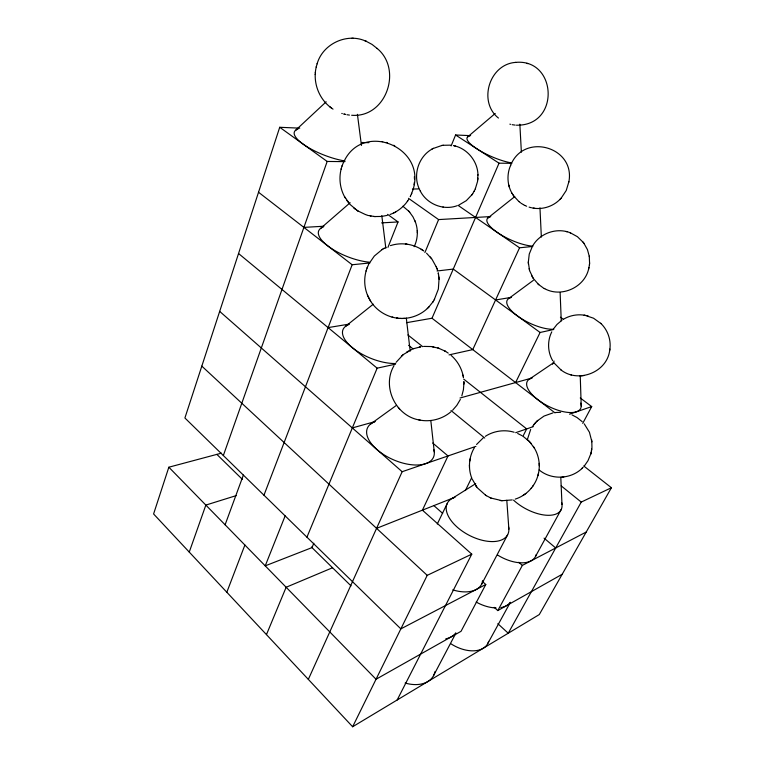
<?xml version="1.0" encoding="UTF-8"?>
<svg xmlns="http://www.w3.org/2000/svg" width="765" height="765" viewBox="0 0 765 765"><rect width="100%" height="100%" fill="white"/><g stroke="black" fill="none" stroke-linecap="round" stroke-linejoin="round"><path stroke-width="1.15" d="M343.762 161.951C362.696 120.554 426.679 147.215 413.033 189.653M528.29 262.529L529.256 254.057L532.44 246.254M316.328 66.603C312.589 81.291 318.269 97.824 330.231 107.129M415.319 221.812C418.34 229.806 417.939 239.024 414.152 246.693M533.999 447.468C538.914 455.318 540.511 465.158 538.292 474.157M463.925 383.198L463.418 389.71L461.821 395.878M589.586 263.389L589.27 256.132M475.314 188.869L477.561 181.429L477.953 174.707M471.689 477.972C467.931 468.094 468.974 456.552 474.491 447.515M515.782 62.386C489.39 64.011 477.79 101.716 498.445 118.049M315.228 74.53L315.257 74.042M315.343 72.732L315.371 72.245M588.859 268.085L589.49 264.336M589.452 264.824L589.624 262.911M477.762 180.005L477.934 178.111M590.991 453.167L591.947 447.573L591.804 441.08M609.82 349.605C611.292 340.014 607.735 329.849 600.64 323.241M414.085 184.757L414.343 182.453M568.816 182.147C575.902 146.851 523.451 131.953 510.532 165.603M560.582 369.6C577.556 383.609 606.941 372.651 609.695 350.408M591.479 451.101L591.594 450.365M591.699 449.705L591.814 448.978M609.609 350.972L609.906 349.041M469.72 461.257L469.863 460.377M469.94 459.841L470.083 458.943M527.276 439.799L530.681 429.433M561.166 198.135L566.224 190.523L568.883 181.754M343.485 162.486C338.359 173.368 338.885 186.65 344.786 197.112M366.311 270.313C363.757 278.613 364.303 287.812 367.755 295.778M515.199 499.124C526.368 495.615 535.328 486.071 538.149 474.711M545.216 288.969C561.778 297.652 584.498 287.353 588.639 268.964M588.524 269.433L588.973 267.616M537.938 475.562L538.503 473.315M584.575 465.636L587.979 460.702L590.829 453.779M590.628 454.496L591.182 452.459M317.121 63.83C322.601 44.217 346.153 32.857 364.867 40.736M510.685 165.221C506.65 174.2 507.147 185.082 512.168 193.574M316.203 67.062L317.245 63.371M341.114 169.132L341.305 168.549M342.07 166.053L342.251 165.47M221.391 453.167L168.845 467.214L153.593 513.965L352.646 726.75L539.287 614.563L611.407 487.735L583.647 465.895M299.756 128.157L279.722 127.286L184.901 417.996L400.85 628.878L485.775 584.508L482.227 581.314M367.057 268.085L368.567 264.547M366.072 271.03L367.296 267.377M410.518 196.165L410.26 196.71L412.87 190.227M189.251 552.091L205.852 505.082L236.452 495.538M223.342 455.538L327.181 161.453L344.929 161.635M225.101 524.79L243.366 475.094M226.822 592.253L244.886 545.034M263.963 495.204L352.149 264.757L369.858 262.959M387.96 247.353L398.039 221.936L387.606 214.363M285.144 515.887L265.226 565.851L311.986 547.606L313.822 543.236M451.13 145.933L455.586 134.994L470.618 135.654M424.891 252.584L438.594 219.584L490.748 216.571M266.459 634.615L286.139 587.252L332.546 567.754M306.937 537.173L377.145 368.175L395.534 364.15M406.521 322.687L432.005 318.24L499.029 163.184L511.804 163.308M551.785 331.838C547.214 340.836 547.568 352.082 552.732 360.745M308.333 679.387L402.161 471.709L475.916 446.358M411.58 193.803L411.838 193.258M532.44 246.493L519.559 247.793L472.77 349.605L449.017 354.884M472.464 194.014L474.348 190.858M474.157 191.279L475.514 188.458M394.042 365.641C381.553 386.468 395.601 416.112 419.392 419.995M437.293 523.996L447.114 503.724M434.214 299.813L438.364 289.065L439.072 278.594M515.6 382.567L540.1 332.479L553.784 329.486M465.369 490.556L471.613 477.829M352.646 726.75L427.214 575.347L471.776 554.156L422.414 510.159L448.013 455.95L432.703 443.012M552.531 364.207L554.109 361.07M522.906 436.356L526.674 428.916L463.638 379.048M397.159 699.994L471.776 554.156M433.506 675.715L455.806 633.305M481.577 584.326L507.644 534.764M460.358 399.426L456.829 405.354L452.631 410.212M485.775 584.508L461.037 631.316L376.036 679.253L168.845 467.214M582.72 423.38L591.708 406.578L580.252 397.982M494.267 607.372L497.795 610.585L522.352 565.402L586.22 532.029M488.003 643.116L510.073 602.839M535.596 556.27L561.261 509.423M611.407 487.735L581.247 502.079L508.237 633.229L497.843 623.685M368.883 263.887L374.353 256.007L382.51 249.266M428.467 307.415L432.933 301.888M432.55 302.51L434.606 299.182M532.698 245.842C539.918 233.182 556.7 227.329 570.202 232.742M390.054 214.496C397.14 211.934 403.404 207.152 407.688 200.946M407.353 201.444L408.625 199.56M553.325 329.132L556.949 324.475L562.026 320.153M458.857 205.068L466.315 200.65L471.909 194.779M471.651 195.152L472.732 193.631M532.383 426.593L536.743 421.372M396.117 362.294L403.241 354.606L412.201 349.223M531.187 488.347L531.694 487.668M532.87 486.1L533.377 485.412M476.557 444.484L483.47 437.637M533.941 424.432L534.4 423.896M534.821 423.399L535.28 422.854M532.067 207.898C542.242 210.069 553.353 206.493 560.449 198.9M560.171 199.206L561.443 197.829M351.651 115.257C386.038 118.221 402.973 69.51 377.059 48.367M397.408 318.164C408.376 319.627 419.909 315.811 427.817 308.056M427.291 308.572L428.993 306.889M539.172 469.959C551.718 480.487 572.086 479.368 583.188 467.205M581.696 468.668L582.213 468.17M537.25 420.903L544.03 416.074L552.923 412.909M536.227 421.859L537.747 420.425M295.405 130.48L326.167 101.802M320.392 228.582L350.141 202.725M401.386 356.213L402.017 355.668M402.62 355.142L403.241 354.606M467.616 136.935L495.232 113.469M450.824 411.866C442.122 419.306 429.901 422.385 418.732 419.861M345.551 326.349L373.282 304.193M488.08 217.834L514.778 196.595M508.706 298.541L533.406 280.306M370.872 423.829L396.385 405.402M524.608 494.372L525.813 493.521M523.279 495.309L524.455 494.477M529.466 379.096L553.946 362.514M452.115 498.493L475.715 483.652M432.149 149.032C418.857 156.376 412.947 174.076 418.866 188.008M406.531 352.216L407.219 351.804M407.936 351.374L408.606 350.972M383.408 248.74L386.096 247.325M485.335 436.337C493.741 430.867 504.537 429.318 514.137 432.235M381.917 249.62L383.982 248.395M563.681 319.11C569.915 315.438 577.47 314.013 584.613 315.257M497.795 610.585L562.208 574.257M433.105 148.515L441.912 145.455M431.776 149.242L433.459 148.314M516.394 125.183C560.487 126.273 557.245 58.245 515.514 62.405M393.745 212.928L394.281 212.651M395.266 212.125L395.811 211.838M376.571 528.347L455.089 497.193M413.636 348.677L420.884 346.755L419.421 346.994M515.687 432.694L533.253 426.66M569.533 414.19L591.708 406.578M457.088 205.737C443.375 210.767 426.88 204.054 420.31 191.078M390.446 245.622C401.587 241.941 414.381 244.035 423.81 251.006M352.321 427.922L375.271 421.544M460.014 398.01L531.694 378.092M387.31 215.357L381.515 216.457L374.678 216.543M512.234 499.918L502.098 500.712L491.082 498.091M442.925 145.293L450.556 145.149M328.099 327.602L349.28 324.102M495.577 299.976L511.517 297.336M441.52 145.522L443.289 145.235M437.054 271.001L453.263 269.07L540.1 332.479M584.116 375.529L581.142 375.845M561.864 477.15L562.6 477.083M563.059 477.035L563.824 476.958M555.505 412.507L560.659 412.325M361.558 142.5L368.94 142.663M423.657 346.411L431.345 346.555L438.211 348.104M303.896 227.387L323.92 226.23M381.582 222.892L398.039 221.936M579.956 375.902L580.52 375.873M403.757 318.412L405.115 318.345M402.38 318.47L403.633 318.422M412.45 189.041L419.555 188.898M353.43 38.298L351.852 38.26M399.732 318.393L400.449 318.422M400.86 318.441L401.635 318.47M368.338 215.481L374.133 216.485M373.559 216.438L375.309 216.591M515.141 125.097L512.129 124.676M500.234 500.53L502.098 500.712M405.393 243.997L406.072 244.083M406.502 244.131L407.114 244.198M370.308 300.702C376.064 310.16 386.249 316.786 397.245 318.144M396.509 318.049L398.211 318.269M349.433 115.085L346.908 114.721M533.329 208.137L534.783 208.338M442.935 207.047L443.432 207.124M382.194 141.544L382.73 141.64M432.158 346.669L433.803 346.956M585.005 315.323L593.535 318.211L601.041 323.614M584.058 315.161L585.512 315.419M370.212 215.912L371.025 216.055M419.612 420.033L420.348 420.176M453.425 145.589C467.138 148.238 477.819 161.195 477.982 175.156M531.226 207.717L529.103 207.133M344.193 114.119L345.436 114.425L343.734 114.004M567.181 231.757L565.937 231.46M455.328 146.058L454.228 145.78M510.561 124.332L509.882 124.15M392.091 317.102L392.569 317.226M392.828 317.293L393.382 317.437M587.128 315.782L588.323 316.117M386.354 142.414L387.463 142.73M570.25 374.563L571.474 374.907M367.688 215.3L366.359 214.898M527.821 63.638L526.789 63.332M341.792 113.421L342.29 113.574M438.641 348.238L444.934 351.039M437.819 347.97L438.957 348.343M357.714 210.844L365.699 214.678M570.308 232.79L577.422 236.701L583.303 242.448M569.848 232.608L570.604 232.895M364.742 40.688L365.995 41.195M366.186 41.281L372.067 44.437L377.365 48.644M486.186 495.577L490.413 497.805M526.645 206.244L525.096 205.556M365.861 41.138L366.397 41.367M490.26 497.738L491.312 498.187M572.057 414.917L577.011 417.537L582.194 421.658M517.685 433.497L521.979 435.658M524.723 205.364L523.671 204.81M544.231 288.462L544.823 288.768M393.736 145.254L394.73 145.78M543.982 288.319L544.393 288.548M445.278 351.24L448.223 353.105M444.637 350.877L445.641 351.441M523.337 204.618L521.539 203.528M543.293 287.936L538.082 284.092M472.043 478.842L477.264 487.726L485.66 495.242M485.412 495.089L486.368 495.691M344.46 196.538L350.064 204.465L357.446 210.671M356.643 210.155L358.393 211.283M455.586 134.994L499.029 163.184M422.108 249.849L422.816 250.308M421.123 249.218L421.706 249.591M333.024 109.146L329.447 106.507M402.878 206.225L408.893 211.322M523.27 436.461L529.457 441.577L534.458 448.194M458.072 205.374L519.559 247.793M408.491 198.317L438.594 219.584M560.439 317.226L563.336 319.292M279.722 127.286L327.181 161.453M520.917 203.098L519.253 201.855M432.005 318.24L555.027 412.909M561.032 369.954L554.386 363.289M258.532 192.254L352.149 264.757M353.851 208.061L355.687 209.486M330.576 107.396L331.274 107.942M407.898 334.946L422.701 346.66M408.615 345.359L413.224 349.031M561.175 485.871L581.247 502.079M450.987 410.489L484.742 438.039M238.546 253.521L377.145 368.175M544.058 538.139L555.696 547.979M518.947 201.597L513.669 195.897M518.756 562.265L522.352 565.402M219.67 311.384L402.161 471.709M433.745 505.493L442.667 513.372M538.77 284.714L533.138 278.24M451.149 355.409C457.221 360.697 461.534 367.984 463.141 375.883M426.545 253.205L431.976 259.182L436.452 267.262M201.817 366.129L427.214 575.347M528.261 440.411L528.902 441.013M527.19 439.416L527.745 439.942M216.868 454.381L242.4 479.397M311.412 547.042L351.02 585.866M409.39 211.876L413.014 216.906L415.519 222.338M408.558 210.958L409.744 212.278M398.278 407.544L399.617 409.046M529.982 442.141L530.489 442.725M530.652 442.897L531.187 443.518M584.25 423.858L589.433 432.235L591.9 441.826M430.236 256.964L430.638 257.47M431.154 258.111L431.584 258.647M514.185 196.605L511.938 193.182M583.81 243.127L587.444 249.61L589.346 256.61M583.045 242.094L584.097 243.509M346.889 200.516L348.238 202.323M475.543 485.412L476.088 486.158M476.213 486.32L476.719 487.028M513.143 195.132L512.665 194.396M532.727 277.58L532.191 276.672M533.415 278.67L529.59 270.609L528.271 262.012M533.348 446.425L533.779 447.104M369.916 300.043L369.151 298.685M370.7 301.353L367.439 295.051M345.311 198.03L345.627 198.584M531.541 275.476L531.799 275.955M368.778 297.958L368.099 296.552M419.65 189.787L420.53 191.508M436.805 268.18L437.59 270.475M436.203 266.612L437.064 268.85M414.793 220.454L414.984 220.951M508.811 185.168L509.308 187.033M529.084 268.725L529.217 269.242M529.457 270.112L529.59 270.609M463.284 376.648L463.456 377.499L462.978 375.07M439.129 279.321L438.221 272.818L438.355 273.507M438.555 274.492L438.689 275.199M591.613 439.674L591.708 440.401M357.418 114.329L361.443 145.455M381.792 215.539L385.818 248.195M406.311 318.068L410.183 351.145M430.829 420.674L434.271 451.924M438.928 276.901L438.986 277.609M506.793 500.262L508.878 529.17M519.846 124.15L521.376 152.168M539.966 207.851L541.352 237.045M417.25 230.619L417.269 231.173M417.308 232.072L417.327 232.637M560.802 477.36L561.979 504.412M539.182 463.361L539.22 464.212M539.239 464.843L539.277 465.722M414.467 178.953L414.372 176.591M560.133 292.775L561.252 320.822M528.338 263.447L528.347 263.963M580.252 376.16L581.228 406.129M469.452 465.053L469.471 465.981M469.471 466.526L469.49 467.425M463.934 384.068L463.896 381.582L463.906 382.433M561.615 502.49A31.795 15.883 28.5 0 1 547.004 515.275A31.795 15.883 28.5 0 1 513.525 500.109M508.639 527.037A34.023 18.417 27.6 0 1 468.486 534.936A34.023 18.417 27.6 0 1 453.836 497.69M482.83 580.568A33.096 19.469 28.1 0 1 452.746 589.872M455.806 632.932A32.216 20.368 28.7 0 1 445.766 638.871M434.95 671.66A31.394 21.152 29.3 0 1 405.125 683.04M488.672 641.376A29.491 18.446 30.4 0 1 450.843 643.738M510.322 602.275A30.218 17.7 29.7 0 1 500.874 607.592M496.036 607.926A30.218 17.7 29.7 0 1 476.203 602.065M536.179 554.663A30.983 16.849 29.1 0 1 497.546 555.008M553.124 329.275A29.816 10.93 25.4 0 1 516.786 315.448A29.816 10.93 25.4 0 1 511.049 297.499M532.947 246.148A29.759 9.266 24.3 0 1 497.508 232.579A29.759 9.266 24.3 0 1 490.126 216.868M510.724 162.763A29.768 7.583 23.6 0 1 477.226 149.041A29.768 7.583 23.6 0 1 469.318 136.084M580.731 403.117A29.95 12.565 26.9 0 1 547.874 406.005A29.95 12.565 26.9 0 1 532.038 377.996M433.889 449.791A36.108 18.551 23.9 0 1 391.546 458.933A36.108 18.551 23.9 0 1 374.439 421.888M395.715 363.509A36.175 16.046 22.3 0 1 352.158 347.501A36.175 16.046 22.3 0 1 348.84 324.561M369.352 262.194A36.337 13.512 21.4 0 1 327.917 245.986A36.337 13.512 21.4 0 1 323.318 227.004M344.881 160.975A36.596 10.978 21 0 1 304.518 145.101A36.596 10.978 21 0 1 297.92 129.151"/></g></svg>
